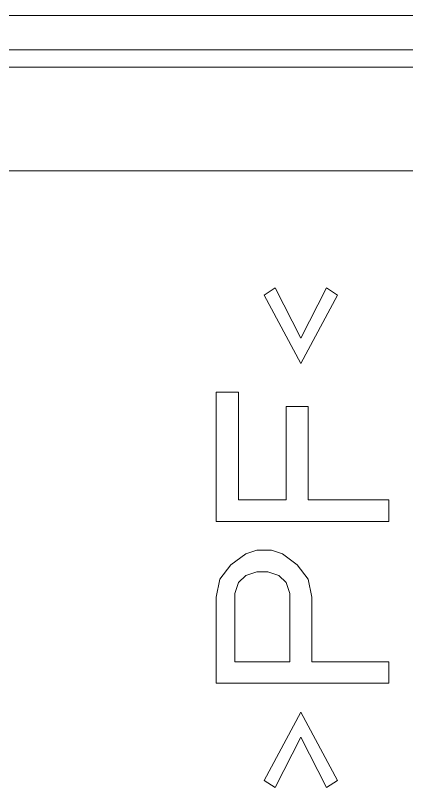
# Model space of a CAD drawing. Header units: millimetres. Extents: x 409 to 1151, y 1574 to 2099.
# Drawn here: x 598.36 to 609.8, y 1938.98 to 1961.55 of the extents above; entities that cross this region are included whole.
import ezdxf

# ---------------------------------------------------------------- set-up
doc = ezdxf.new("R2010")
doc.units = ezdxf.units.MM
doc.layers.add('core', color=7, linetype='Continuous', lineweight=20)

msp = doc.modelspace()

# ---------------------------------------------------------------- linework, layer by layer
at = {"layer": 'core', "linetype": 'Continuous'}
for p, q in [((614.327, 1961.552), (583.795, 1961.552)), ((614.327, 1960.543), (583.795, 1960.543)), ((581.777, 1960.038), (615.841, 1960.038)), ((615.841, 1960.038), (581.777, 1960.038)), ((615.841, 1957.011), (581.777, 1957.011)), ((605.632, 1953.375), (605.955, 1953.585)), ((605.955, 1953.585), (606.706, 1952.114)), ((606.706, 1952.114), (607.457, 1953.585)), ((607.457, 1953.585), (607.779, 1953.375)), ((606.706, 1951.378), (605.632, 1953.375)), ((607.779, 1953.375), (606.706, 1951.378)), ((604.237, 1946.753), (604.237, 1950.537)), ((604.237, 1950.537), (604.881, 1950.537)), ((604.881, 1950.537), (604.881, 1947.384)), ((606.277, 1947.384), (606.277, 1950.117)), ((606.277, 1950.117), (606.921, 1950.117)), ((606.921, 1950.117), (606.921, 1947.384)), ((604.881, 1947.384), (606.277, 1947.384)), ((606.921, 1947.384), (609.282, 1947.384)), ((609.282, 1947.384), (609.282, 1946.753)), ((609.282, 1946.753), (604.237, 1946.753)), ((605.096, 1945.807), (605.418, 1945.912)), ((605.418, 1945.912), (605.847, 1945.912)), ((605.847, 1945.912), (606.169, 1945.807)), ((604.666, 1945.492), (605.096, 1945.807)), ((606.169, 1945.807), (606.599, 1945.492)), ((604.344, 1945.072), (604.666, 1945.492)), ((606.599, 1945.492), (606.921, 1945.072)), ((605.418, 1945.282), (605.096, 1945.177)), ((605.74, 1945.282), (605.418, 1945.282)), ((606.062, 1945.177), (605.74, 1945.282)), ((604.237, 1944.546), (604.344, 1945.072)), ((604.881, 1944.967), (604.774, 1944.651)), ((605.096, 1945.177), (604.881, 1944.967)), ((606.277, 1944.967), (606.062, 1945.177)), ((606.384, 1944.651), (606.277, 1944.967)), ((606.921, 1945.072), (607.028, 1944.546)), ((604.237, 1942.024), (604.237, 1944.546)), ((604.774, 1944.651), (604.774, 1942.654)), ((606.384, 1942.654), (606.384, 1944.651)), ((607.028, 1944.546), (607.028, 1942.654)), ((604.774, 1942.654), (606.384, 1942.654)), ((607.028, 1942.654), (609.282, 1942.654)), ((609.282, 1942.654), (609.282, 1942.024)), ((609.282, 1942.024), (604.237, 1942.024)), ((605.632, 1939.186), (606.706, 1941.183)), ((606.706, 1941.183), (607.779, 1939.186)), ((606.706, 1940.447), (605.955, 1938.976)), ((607.457, 1938.976), (606.706, 1940.447)), ((605.955, 1938.976), (605.632, 1939.186)), ((607.779, 1939.186), (607.457, 1938.976))]:
    msp.add_line(p, q, dxfattribs=at)

doc.saveas('drawing.dxf')
